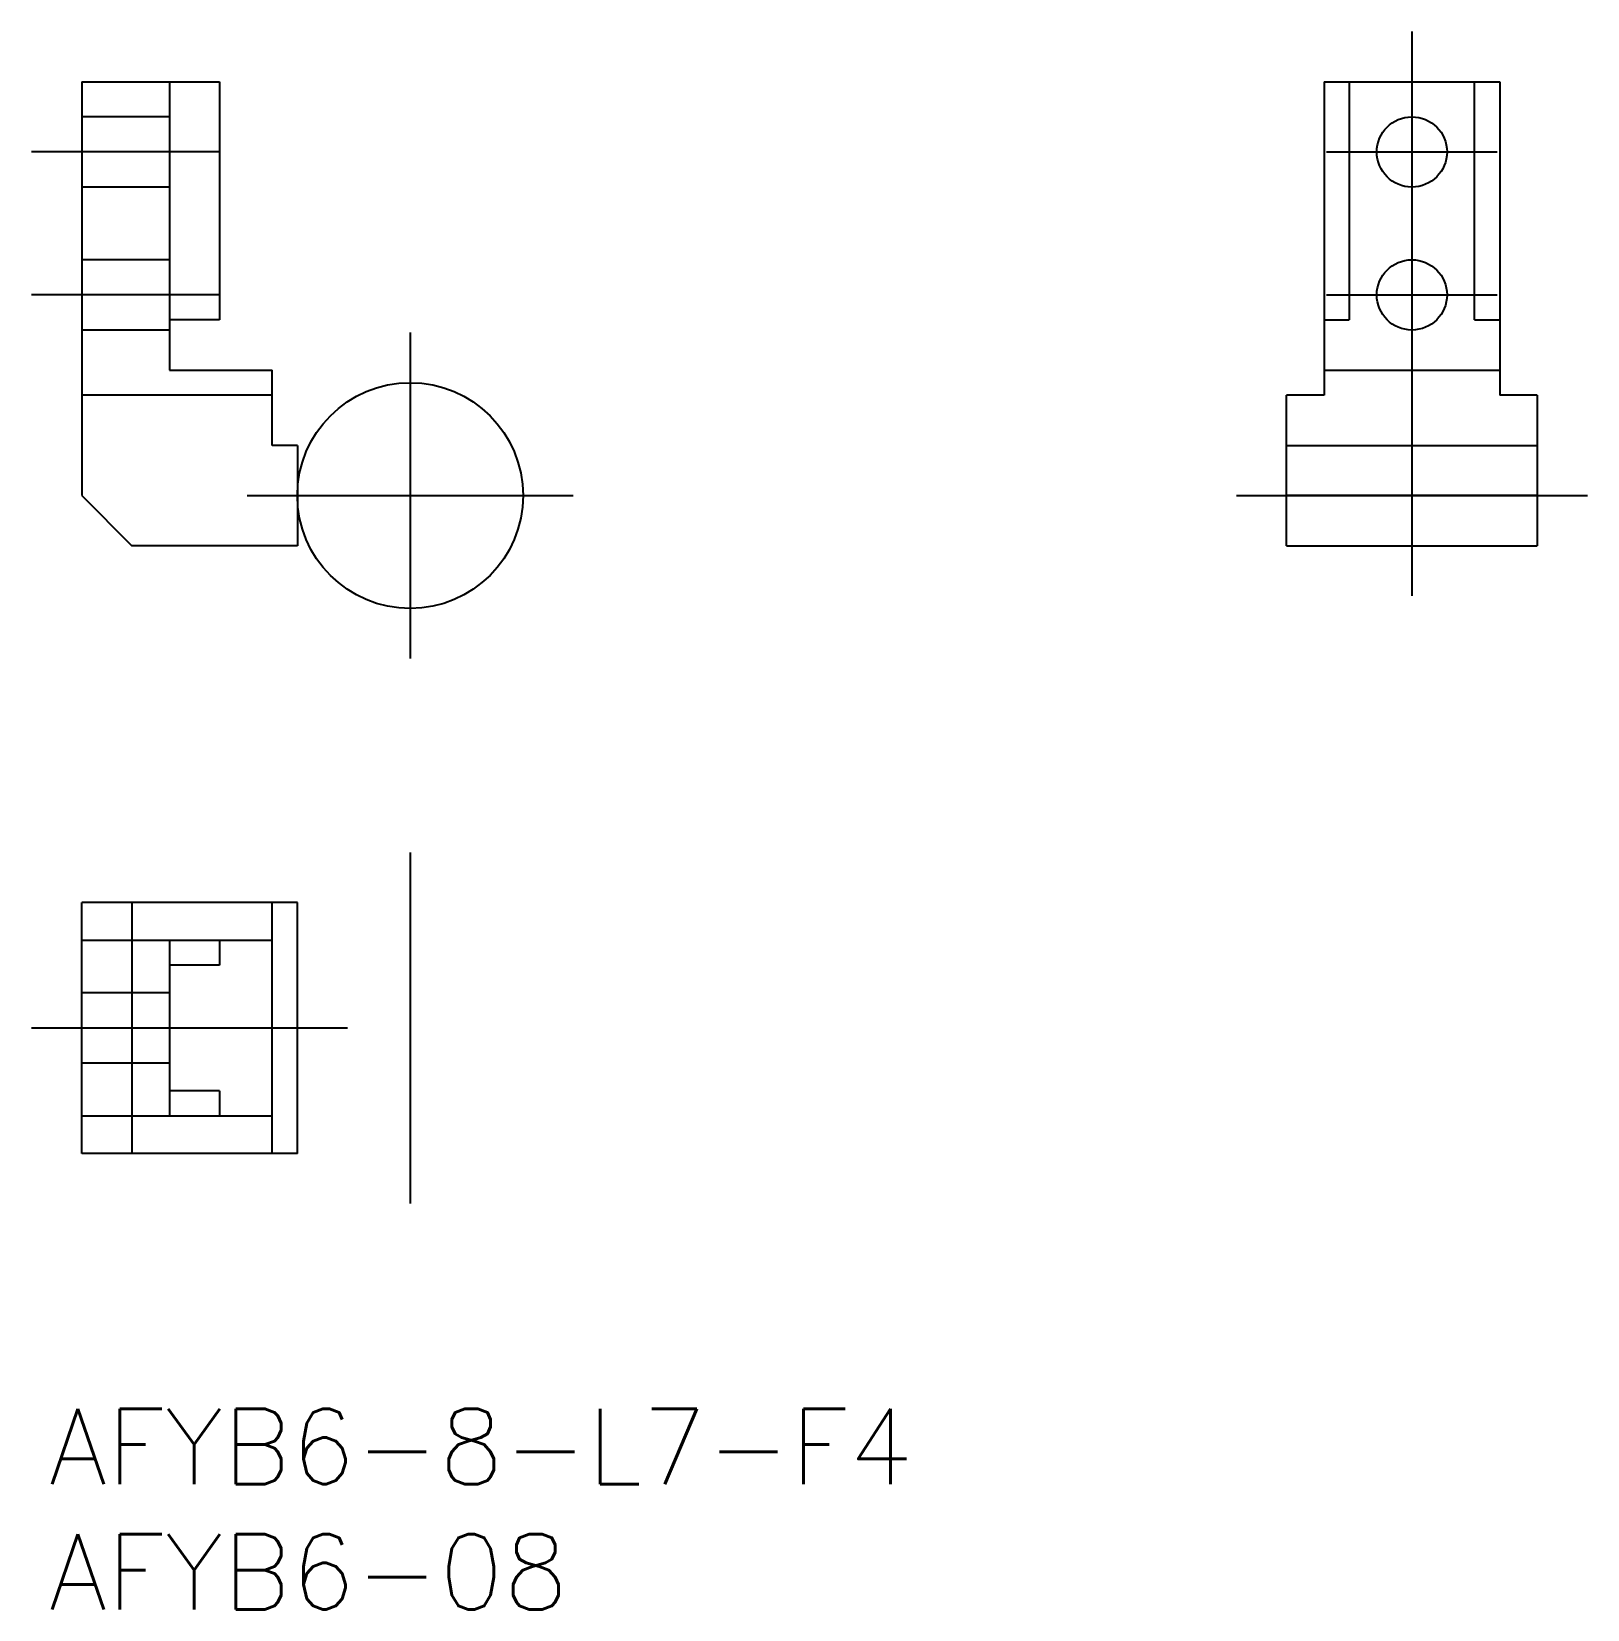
# Model space of a CAD drawing. Extents: x -15.1 to 46.9, y -44.4 to 18.5.
import ezdxf

# ---------------------------------------------------------------- set-up
doc = ezdxf.new("R2010")
doc.units = 0
for name, pattern in [('CENTER', [50.8, 31.75, -6.35, 6.35, -6.35]), ('DASHED', [19.05, 12.7, -6.35]), ('PHANTOM', [63.5, 31.75, -6.35, 6.35, -6.35, 6.35, -6.35])]:
    doc.linetypes.add(name, pattern=pattern)
doc.layers.get('0').update_dxf_attribs({"linetype": 'CONTINUOUS'})
doc.layers.add('CENTER', color=1, linetype='CENTER')
doc.styles.get("Standard").update_dxf_attribs({"font": 'txt.shx', "height": 3, "bigfont": 'bigfont.shx'})

msp = doc.modelspace()

# ---------------------------------------------------------------- linework, layer by layer
at = {"color": 7, "linetype": 'CONTINUOUS'}
for p, q in [((-13.1, 16.5), (-7.6, 16.5)), ((-13.1, 16.5), (-13.1, 0)), ((-7.6, 16.5), (-7.6, 7)), ((36.445, 16.5), (43.445, 16.5)), ((36.445, 16.5), (36.445, 4)), ((37.445, 16.5), (37.445, 7)), ((42.445, 7), (42.445, 16.5)), ((43.445, 16.5), (43.445, 4)), ((-9.6, 7), (-9.6, 5)), ((-7.6, 7), (-9.6, 7)), ((36.445, 7), (37.445, 7)), ((42.445, 7), (43.445, 7)), ((-9.6, 5), (-5.5, 5)), ((-5.5, 2), (-5.5, 5)), ((36.445, 5), (43.445, 5)), ((-5.5, 4), (-13.1, 4)), ((36.445, 4), (34.945, 4)), ((34.945, -2), (34.945, 4)), ((44.945, 4), (43.445, 4)), ((44.945, 4), (44.945, -2)), ((-4.5, 2), (-5.5, 2)), ((-4.5, 2), (-4.5, -2)), ((34.945, 2), (44.945, 2)), ((-13.1, 0), (-11.1, -2)), ((-4.5, -2), (-11.1, -2)), ((34.945, -2), (44.945, -2)), ((-4.5, -16.227), (-13.1, -16.227)), ((-13.1, -26.227), (-13.1, -16.227)), ((-11.1, -16.227), (-11.1, -26.227)), ((-4.5, -26.227), (-4.5, -16.227)), ((-4.5, -26.227), (-13.1, -26.227))]:
    msp.add_line(p, q, dxfattribs=at)
at = {"color": 3, "linetype": 'DASHED'}
for p, q in [((-9.6, 16.5), (-9.6, 7)), ((-9.6, 15.1), (-13.1, 15.1)), ((-9.6, 12.3), (-13.1, 12.3)), ((-9.6, 9.4), (-13.1, 9.4)), ((-9.6, 6.6), (-13.1, 6.6)), ((44.945, 0), (34.945, 0)), ((-5.5, -26.227), (-5.5, -16.227)), ((-13.1, -17.727), (-5.5, -17.727)), ((-9.6, -17.727), (-9.6, -18.727)), ((-7.6, -17.727), (-7.6, -18.727)), ((-7.6, -18.727), (-9.6, -18.727)), ((-9.6, -18.727), (-9.6, -23.727)), ((-9.6, -19.827), (-13.1, -19.827)), ((-9.6, -22.627), (-13.1, -22.627)), ((-7.6, -23.727), (-9.6, -23.727)), ((-9.6, -23.727), (-9.6, -24.727)), ((-7.6, -23.727), (-7.6, -24.727)), ((-13.1, -24.727), (-5.5, -24.727))]:
    msp.add_line(p, q, dxfattribs=at)
at = {"color": 7, "linetype": 'CONTINUOUS'}
for centre in [(39.945, 13.7), (39.945, 8)]:
    msp.add_circle(centre, 1.4, dxfattribs=at)
at = {"color": 3, "linetype": 'PHANTOM'}
msp.add_circle((0, 0), 4.5, dxfattribs=at)
at = {"layer": 'CENTER', "color": 1, "linetype": 'CENTER'}
for p, q in [((39.945, 18.5), (39.945, -4)), ((-7.6, 13.7), (-15.1, 13.7)), ((36.545, 13.7), (43.345, 13.7)), ((-7.6, 8), (-15.1, 8)), ((36.545, 8), (43.345, 8)), ((0, 6.5), (0, -6.5)), ((-6.5, 0), (6.5, 0)), ((32.945, 0), (46.945, 0)), ((0, -14.227), (0, -28.227)), ((-15.1, -21.227), (-2.5, -21.227))]:
    msp.add_line(p, q, dxfattribs=at)

# ---------------------------------------------------------------- texts
at = {"color": 7, "linetype": 'CONTINUOUS'}
for s, p in [('AFYB6-8-L7-F4', (-14.407, -39.41)), ('AFYB6-08', (-14.407, -44.41))]:
    msp.add_text(s, height=3, dxfattribs=at).set_placement(p)

doc.saveas('drawing.dxf')
